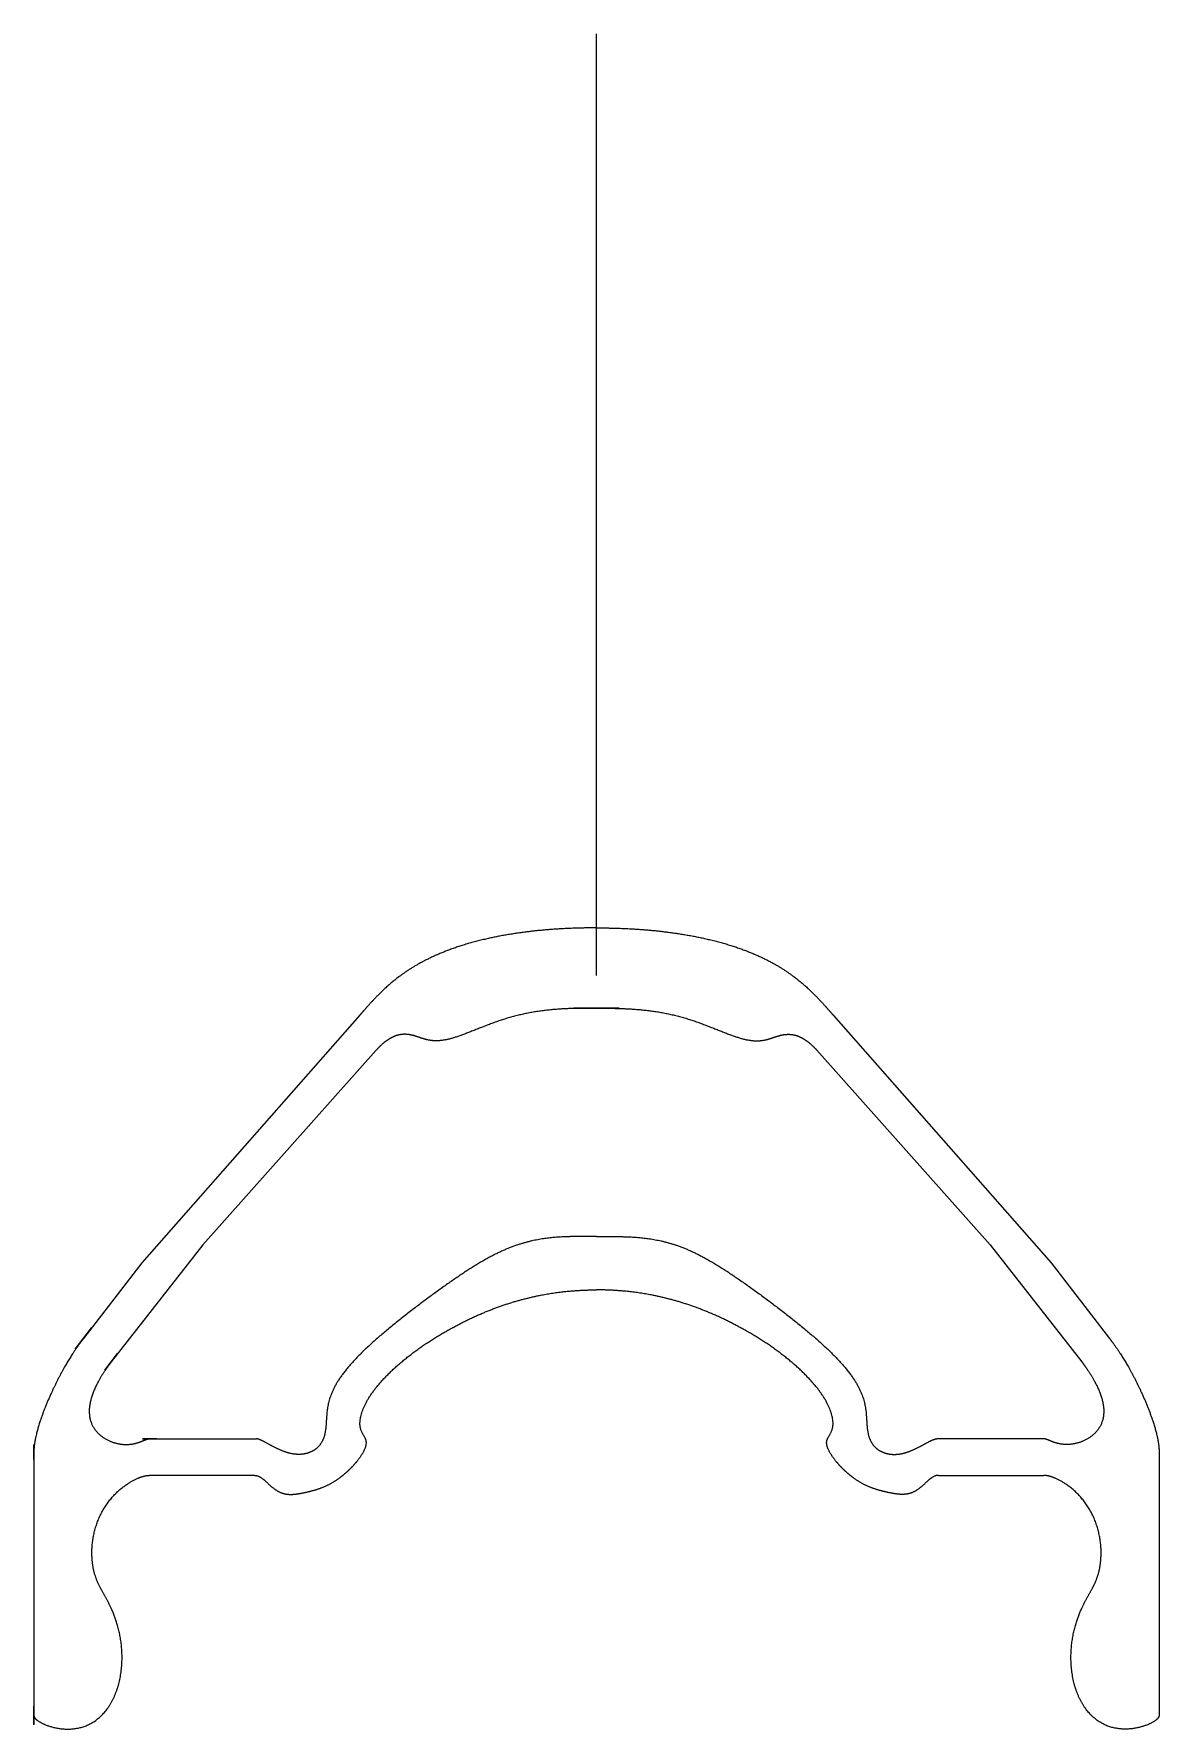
# Model space of a CAD drawing. Header units: millimetres. Extents: x -12.4 to 12.4, y -14.9 to 22.5.
import ezdxf

# ---------------------------------------------------------------- set-up
doc = ezdxf.new("R2010")
doc.units = ezdxf.units.MM
doc.layers.get('0').update_dxf_attribs({"linetype": 'CONTINUOUS'})

msp = doc.modelspace()

# ---------------------------------------------------------------- linework, layer by layer
for p, q in [((0, 1.75), (0, 22.5)), ((-5.222, 0.87), (-10.024, -4.583)), ((5.222, 0.87), (10.024, -4.583)), ((-4.857, 0.102), (-8.674, -4.183)), ((4.857, 0.102), (8.674, -4.183)), ((-8.674, -4.183), (-10.697, -6.764)), ((8.674, -4.183), (10.697, -6.764)), ((-10.024, -4.583), (-11.31, -6.251)), ((10.024, -4.583), (11.31, -6.251)), ((-9.853, -8.459), (-7.5, -8.459)), ((9.853, -8.459), (7.5, -8.459)), ((-12.4, -8.75), (-12.4, -14.557)), ((12.4, -8.75), (12.4, -14.557)), ((-7.536, -9.265), (-9.856, -9.265)), ((7.536, -9.265), (9.856, -9.265))]:
    msp.add_line(p, q)
for points in [[(0.503, 1.032), (-0.503, 1.032)], [(-11.129, -6.017), (-11.491, -6.486)], [(-10.554, -6.581), (-10.84, -6.946)], [(-12.4, -8.587), (-12.4, -8.913)], [(-10.006, -8.459), (-9.7, -8.459)], [(-12.4, -14.35), (-12.4, -14.763)]]:
    msp.add_lwpolyline(points, close=True)
for points in [[(0, 2.8), (-0.182, 2.8), (-0.541, 2.794), (-1.059, 2.77), (-1.711, 2.704), (-2.455, 2.567), (-3.118, 2.38), (-3.692, 2.145), (-4.17, 1.874), (-4.55, 1.582), (-4.845, 1.296), (-5.025, 1.096), (-5.133, 0.972), (-5.194, 0.902), (-5.222, 0.87)], [(0, 2.8), (0.182, 2.8), (0.541, 2.794), (1.059, 2.77), (1.711, 2.704), (2.455, 2.567), (3.118, 2.38), (3.692, 2.145), (4.17, 1.874), (4.55, 1.582), (4.845, 1.296), (5.025, 1.096), (5.133, 0.972), (5.194, 0.902), (5.222, 0.87)], [(0, 1.032), (-0.065, 1.032), (-0.197, 1.031), (-0.394, 1.029), (-0.659, 1.021), (-0.992, 1), (-1.325, 0.96), (-1.658, 0.896), (-1.986, 0.808), (-2.305, 0.698), (-2.609, 0.578), (-2.891, 0.464), (-3.145, 0.372), (-3.367, 0.316), (-3.557, 0.302), (-3.721, 0.325), (-3.869, 0.373), (-4.012, 0.425), (-4.16, 0.46), (-4.319, 0.46), (-4.49, 0.409), (-4.634, 0.319), (-4.745, 0.223), (-4.82, 0.145), (-4.857, 0.102)], [(0, 1.032), (0.065, 1.032), (0.197, 1.031), (0.394, 1.029), (0.659, 1.021), (0.992, 1), (1.325, 0.96), (1.658, 0.896), (1.986, 0.808), (2.305, 0.698), (2.609, 0.578), (2.891, 0.464), (3.145, 0.372), (3.367, 0.316), (3.557, 0.302), (3.721, 0.325), (3.869, 0.373), (4.012, 0.425), (4.16, 0.46), (4.319, 0.46), (4.49, 0.409), (4.634, 0.319), (4.745, 0.223), (4.82, 0.145), (4.857, 0.102)], [(0, -4), (-0.073, -4), (-0.221, -4), (-0.451, -4), (-0.774, -4.004), (-1.201, -4.041), (-1.653, -4.14), (-2.129, -4.322), (-2.63, -4.6), (-3.157, -4.951), (-3.705, -5.345), (-4.249, -5.758), (-4.758, -6.17), (-5.199, -6.569), (-5.545, -6.943), (-5.78, -7.286), (-5.905, -7.595), (-5.949, -7.874), (-5.956, -8.126), (-5.974, -8.352), (-6.043, -8.549), (-6.181, -8.705), (-6.383, -8.801), (-6.628, -8.821), (-6.897, -8.752), (-7.161, -8.616), (-7.337, -8.513), (-7.434, -8.469), (-7.481, -8.459), (-7.5, -8.459)], [(0, -4), (0.073, -4), (0.221, -4), (0.451, -4), (0.774, -4.004), (1.201, -4.041), (1.653, -4.14), (2.129, -4.322), (2.63, -4.6), (3.157, -4.951), (3.705, -5.345), (4.249, -5.758), (4.758, -6.17), (5.199, -6.569), (5.545, -6.943), (5.78, -7.286), (5.905, -7.595), (5.949, -7.874), (5.956, -8.126), (5.974, -8.352), (6.043, -8.549), (6.181, -8.705), (6.383, -8.801), (6.628, -8.821), (6.897, -8.752), (7.161, -8.616), (7.337, -8.513), (7.434, -8.469), (7.481, -8.459), (7.5, -8.459)], [(-7.536, -9.265), (-7.504, -9.265), (-7.439, -9.278), (-7.341, -9.34), (-7.207, -9.481), (-7.015, -9.648), (-6.787, -9.707), (-6.54, -9.667), (-6.306, -9.618), (-6.081, -9.552), (-5.856, -9.456), (-5.624, -9.304), (-5.398, -9.101), (-5.207, -8.878), (-5.086, -8.676), (-5.053, -8.525), (-5.101, -8.422), (-5.182, -8.319), (-5.233, -8.16), (-5.203, -7.916), (-5.075, -7.619), (-4.845, -7.291), (-4.525, -6.952), (-4.133, -6.619), (-3.693, -6.308), (-3.226, -6.028), (-2.751, -5.786), (-2.279, -5.586), (-1.814, -5.429), (-1.356, -5.311), (-0.904, -5.231), (-0.544, -5.194), (-0.272, -5.18), (-0.091, -5.177), (0, -5.177)], [(7.536, -9.265), (7.504, -9.265), (7.439, -9.278), (7.341, -9.34), (7.207, -9.481), (7.015, -9.648), (6.787, -9.707), (6.54, -9.667), (6.306, -9.618), (6.081, -9.552), (5.856, -9.456), (5.624, -9.304), (5.398, -9.101), (5.207, -8.878), (5.086, -8.676), (5.053, -8.525), (5.101, -8.422), (5.182, -8.319), (5.233, -8.16), (5.203, -7.916), (5.075, -7.619), (4.845, -7.291), (4.525, -6.952), (4.133, -6.619), (3.693, -6.308), (3.226, -6.028), (2.751, -5.786), (2.279, -5.586), (1.814, -5.429), (1.356, -5.311), (0.904, -5.231), (0.544, -5.194), (0.272, -5.18), (0.091, -5.177), (0, -5.177)], [(-11.31, -6.251), (-11.385, -6.348), (-11.529, -6.547), (-11.728, -6.862), (-11.964, -7.308), (-12.203, -7.865), (-12.335, -8.271), (-12.388, -8.531), (-12.4, -8.681), (-12.4, -8.75)], [(11.31, -6.251), (11.385, -6.348), (11.529, -6.547), (11.728, -6.862), (11.964, -7.308), (12.203, -7.865), (12.335, -8.271), (12.388, -8.531), (12.4, -8.681), (12.4, -8.75)], [(-10.697, -6.764), (-10.719, -6.792), (-10.765, -6.853), (-10.84, -6.959), (-10.947, -7.125), (-11.072, -7.363), (-11.164, -7.617), (-11.198, -7.868), (-11.16, -8.098), (-11.047, -8.293), (-10.878, -8.443), (-10.675, -8.542), (-10.468, -8.589), (-10.28, -8.589), (-10.126, -8.555), (-10.006, -8.507), (-9.934, -8.475), (-9.89, -8.462), (-9.865, -8.459), (-9.853, -8.459)], [(10.697, -6.764), (10.719, -6.792), (10.765, -6.853), (10.84, -6.959), (10.947, -7.125), (11.072, -7.363), (11.164, -7.617), (11.198, -7.868), (11.16, -8.098), (11.047, -8.293), (10.878, -8.443), (10.675, -8.542), (10.468, -8.589), (10.28, -8.589), (10.126, -8.555), (10.006, -8.507), (9.934, -8.475), (9.89, -8.462), (9.865, -8.459), (9.853, -8.459)], [(-12.4, -14.557), (-12.4, -14.575), (-12.386, -14.613), (-12.325, -14.676), (-12.166, -14.767), (-11.878, -14.854), (-11.544, -14.876), (-11.213, -14.797), (-10.921, -14.606), (-10.69, -14.315), (-10.533, -13.949), (-10.453, -13.541), (-10.446, -13.127), (-10.501, -12.74), (-10.6, -12.401), (-10.723, -12.12), (-10.852, -11.891), (-10.968, -11.693), (-11.062, -11.476), (-11.122, -11.196), (-11.134, -10.861), (-11.08, -10.495), (-10.954, -10.135), (-10.758, -9.818), (-10.514, -9.566), (-10.257, -9.387), (-10.07, -9.303), (-9.952, -9.272), (-9.886, -9.265), (-9.856, -9.265)], [(12.4, -14.557), (12.4, -14.575), (12.386, -14.613), (12.325, -14.676), (12.166, -14.767), (11.878, -14.854), (11.544, -14.876), (11.213, -14.797), (10.921, -14.606), (10.69, -14.315), (10.533, -13.949), (10.453, -13.541), (10.446, -13.127), (10.501, -12.74), (10.6, -12.401), (10.723, -12.12), (10.852, -11.891), (10.968, -11.693), (11.062, -11.476), (11.122, -11.196), (11.134, -10.861), (11.08, -10.495), (10.954, -10.135), (10.758, -9.818), (10.514, -9.566), (10.257, -9.387), (10.07, -9.303), (9.952, -9.272), (9.886, -9.265), (9.856, -9.265)]]:
    msp.add_open_spline(points, degree=5)

doc.saveas('drawing.dxf')
